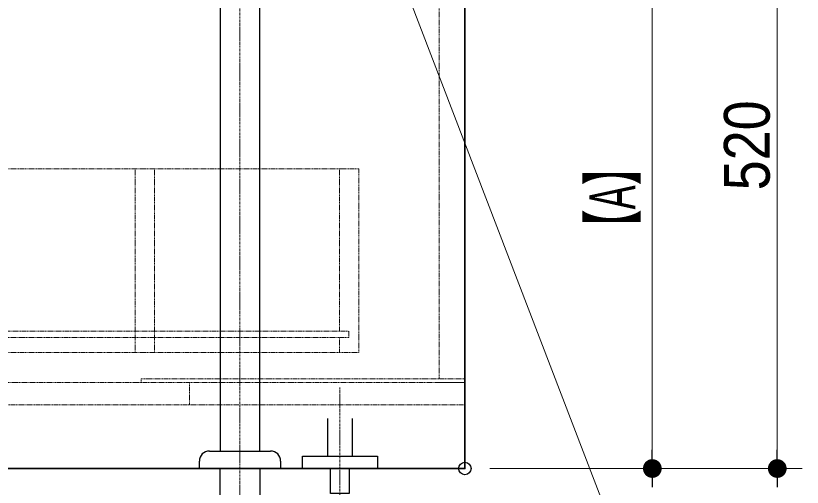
# Model space of a CAD drawing. Units: millimetres, scale not verified. Extents: x -6062 to 6062, y -3045 to 3045.
# Drawn here: x -1077 to -448, y -2085 to -1708 of the extents above; entities that cross this region are included whole.
import ezdxf
from ezdxf.enums import TextEntityAlignment as Align

# ---------------------------------------------------------------- set-up
doc = ezdxf.new("R2010")
doc.units = ezdxf.units.MM
doc.header["$LTSCALE"] = 20
doc.header["$PDMODE"] = 32
doc.header["$PDSIZE"] = 10
doc.linetypes.add('USER1', pattern=[1.11, 0.71, -0.4])
doc.linetypes.add('USER2', pattern=[2.91, 1.76, -0.4, 0.35, -0.4])
for name, color, linetype, lineweight in [('0-0_5ボウル・キャビネット', 7, 'Continuous', 15), ('0-2_4給排水', 7, 'Continuous', 30), ('0-4_2寸法-2', 7, 'Continuous', 15), ('0-5_0', 7, 'Continuous', 25), ('0-7_2寸法-1', 7, 'Continuous', 15), ('0-8_2寸法-3', 7, 'Continuous', 15)]:
    doc.layers.add(name, color=color, linetype=linetype, lineweight=lineweight)
doc.layers.add('0-6_Defpoints', color=7, linetype='Continuous')
doc.styles.add('ＭＳ Ｐゴシック', font='')
doc.styles.get('ＭＳ Ｐゴシック').set_extended_font_data('MS PGothic')

# ---------------------------------------------------------------- blocks, each defined once
blk = doc.blocks.new('グループ-10')
at = {"layer": '0-2_4給排水', "linetype": 'USER2', "lineweight": 15}
blk.add_line((17800, -42460), (17800, -30380), dxfattribs=at)
at = {"layer": '0-2_4給排水'}
blk.add_line((17150, -41306.7), (17150, -41280), dxfattribs=at)
for points in [[(17480, -31460), (17480, -41120), (18120, -41120), (18120, -31460)], [(17310, -41120), (17312.5, -41120), (18287.5, -41120), (18290, -41120)], [(18450, -41280), (18450, -41306.7), (18450, -41400), (17150, -41400), (17150, -41306.7)]]:
    blk.add_lwpolyline(points, dxfattribs=at)
blk.add_lwpolyline([(17480, -41400), (18120, -41400), (18120, -42000), (17480, -42000)], close=True, dxfattribs=at)
for centre, start, end in [((17310, -41280), 90, 180), ((18290, -41280), 0, 90)]:
    blk.add_arc(centre, 160, start, end, dxfattribs=at)
blk = doc.blocks.new('_Dot')
at = {"layer": '0-5_0'}
blk.add_line((-10, 0), (-20, 0), dxfattribs=at)
for points in [[(0, 0), (-6.37, 7.71), (-5.36, 8.44)], [(0, 0), (-5.36, 8.44), (-4.26, 9.05)], [(0, 0), (-4.26, 9.05), (-3.09, 9.51)], [(0, 0), (-3.09, 9.51), (-1.87, 9.82)], [(0, 0), (-1.87, 9.82), (-0.63, 9.98)], [(0, 0), (-0.63, 9.98), (0.63, 9.98)], [(0, 0), (0.63, 9.98), (1.87, 9.82)], [(0, 0), (1.87, 9.82), (3.09, 9.51)], [(0, 0), (3.09, 9.51), (4.26, 9.05)], [(0, 0), (4.26, 9.05), (5.36, 8.44)], [(0, 0), (5.36, 8.44), (6.37, 7.71)], [(0, 0), (-10, 0), (-9.92, 1.25)], [(0, 0), (-9.92, -1.25), (-10, 0)], [(0, 0), (-9.92, 1.25), (-9.69, 2.49)], [(0, 0), (-9.69, -2.49), (-9.92, -1.25)], [(0, 0), (-9.69, 2.49), (-9.3, 3.68)], [(0, 0), (-9.3, -3.68), (-9.69, -2.49)], [(0, 0), (-9.3, 3.68), (-8.76, 4.82)], [(0, 0), (-8.76, -4.82), (-9.3, -3.68)], [(0, 0), (-8.76, 4.82), (-8.09, 5.88)], [(0, 0), (-8.09, -5.88), (-8.76, -4.82)], [(0, 0), (-8.09, 5.88), (-7.29, 6.85)], [(0, 0), (-7.29, -6.85), (-8.09, -5.88)], [(0, 0), (-7.29, 6.85), (-6.37, 7.71)], [(0, 0), (-6.37, -7.71), (-7.29, -6.85)], [(0, 0), (-5.36, -8.44), (-6.37, -7.71)], [(0, 0), (-4.26, -9.05), (-5.36, -8.44)], [(0, 0), (-3.09, -9.51), (-4.26, -9.05)], [(0, 0), (-1.87, -9.82), (-3.09, -9.51)], [(0, 0), (-0.63, -9.98), (-1.87, -9.82)], [(0, 0), (0.63, -9.98), (-0.63, -9.98)], [(0, 0), (6.37, 7.71), (7.29, 6.85)], [(0, 0), (7.29, 6.85), (8.09, 5.88)], [(0, 0), (8.09, 5.88), (8.76, 4.82)], [(0, 0), (8.76, 4.82), (9.3, 3.68)], [(0, 0), (9.3, 3.68), (9.69, 2.49)], [(0, 0), (9.69, 2.49), (9.92, 1.25)], [(0, 0), (9.92, 1.25), (10, 0)], [(0, 0), (1.87, -9.82), (0.63, -9.98)], [(0, 0), (3.09, -9.51), (1.87, -9.82)], [(0, 0), (4.26, -9.05), (3.09, -9.51)], [(0, 0), (5.36, -8.44), (4.26, -9.05)], [(0, 0), (6.37, -7.71), (5.36, -8.44)], [(0, 0), (7.29, -6.85), (6.37, -7.71)], [(0, 0), (8.09, -5.88), (7.29, -6.85)], [(0, 0), (8.76, -4.82), (8.09, -5.88)], [(0, 0), (9.3, -3.68), (8.76, -4.82)], [(0, 0), (9.69, -2.49), (9.3, -3.68)], [(0, 0), (9.92, -1.25), (9.69, -2.49)], [(0, 0), (10, 0), (9.92, -1.25)]]:
    blk.add_solid(points, dxfattribs=at)
blk = doc.blocks.new('グループ-35')
at = {"layer": '0-0_5ボウル・キャビネット', "linetype": 'USER1'}
blk.add_lwpolyline([(19390, -39300), (19390, -39540), (19700, -39540), (19700, -36600), (19390, -36600), (19390, -39200)], dxfattribs=at)
blk = doc.blocks.new('グループ-36')
at = {"layer": '0-0_5ボウル・キャビネット', "lineweight": 30}
for p, q in [((10030, -34264), (10030, -34216)), ((10036, -34210), (10640, -34210)), ((10124, -34270), (10036, -34270)), ((10640, -39540), (10590, -39540))]:
    blk.add_line(p, q, dxfattribs=at)
at = {"layer": '0-0_5ボウル・キャビネット', "linetype": 'USER1'}
for p, q in [((10906, -34190), (10924, -34190)), ((10900, -34544), (10900, -39150)), ((10924, -34570), (10906, -34570)), ((19390, -36600), (10900, -36600)), ((16120, -36600), (16120, -39540)), ((16430, -36600), (16430, -39540)), ((19390, -39540), (10900, -39540))]:
    blk.add_line(p, q, dxfattribs=at)
at = {"layer": '0-0_5ボウル・キャビネット', "lineweight": 30}
blk.add_lwpolyline([(10640, -34240), (10130, -34240), (10130, -34264)], dxfattribs=at)
blk.add_lwpolyline([(10590, -40390), (10440, -40390), (10440, -34240), (10590, -34240)], close=True, dxfattribs=at)
at = {"layer": '0-0_5ボウル・キャビネット', "linetype": 'USER1'}
for points in [[(10640, -34210), (10900, -34210), (10900, -34196)], [(10900, -34564), (10900, -34240), (10640, -34240)], [(10930, -34196), (10930, -34384), (10924, -34390), (10930, -34396), (10930, -34564)], [(10900, -39300), (10900, -39540), (10640, -39540)]]:
    blk.add_lwpolyline(points, dxfattribs=at)
blk.add_lwpolyline([(10750, -39200), (19540, -39200), (19540, -39300), (10750, -39300)], close=True, dxfattribs=at)
at = {"layer": '0-0_5ボウル・キャビネット', "lineweight": 30}
for centre, start, end in [((10036, -34216), 90, 180), ((10036, -34264), 180, 225), ((10036, -34264), 225, 270), ((10124, -34264), 270, 0)]:
    blk.add_arc(centre, 6, start, end, dxfattribs=at)
at = {"layer": '0-0_5ボウル・キャビネット', "linetype": 'USER1'}
for centre, start, end in [((10906, -34196), 90, 180), ((10924, -34196), 0, 90), ((10906, -34564), 180, 270), ((10924, -34564), 270, 0)]:
    blk.add_arc(centre, 6, start, end, dxfattribs=at)
at = {"layer": '0-0_5ボウル・キャビネット'}
blk.add_blockref('グループ-35', (0, 0), dxfattribs=at)
blk = doc.blocks.new('グループ-39')
at = {"layer": '0-0_5ボウル・キャビネット', "linetype": 'USER1'}
for p, q in [((20990, -28160), (20990, -39962)), ((16990, -40020), (16990, -40380))]:
    blk.add_line(p, q, dxfattribs=at)
at = {"layer": '0-0_5ボウル・キャビネット', "lineweight": 30}
blk.add_lwpolyline([(10640, -27750), (21400, -27750), (21400, -41400), (10640, -41400)], close=True, dxfattribs=at)
at = {"layer": '0-0_5ボウル・キャビネット', "linetype": 'USER1'}
blk.add_lwpolyline([(11000, -40020), (21400, -40020), (21400, -40380), (11000, -40380)], close=True, dxfattribs=at)
blk.add_lwpolyline([(16220, -40020), (16220, -39962), (21400, -39962), (21400, -40020), (20990, -40020)], dxfattribs=at)
at = {"layer": '0-0_5ボウル・キャビネット'}
blk.add_blockref('グループ-36', (0, 0), dxfattribs=at)
blk = doc.blocks.new('グループ-57')
at = {"layer": '0-2_4給排水', "linetype": 'USER2', "lineweight": 15}
blk.add_line((19400, -40100), (19400, -42300), dxfattribs=at)
at = {"layer": '0-2_4給排水'}
blk.add_lwpolyline([(19200, -40600), (19200, -41200), (19600, -41200), (19600, -40600)], dxfattribs=at)
for points in [[(18800, -41200), (20000, -41200), (20000, -41400), (18800, -41400)], [(19250, -41400), (19550, -41400), (19550, -41800), (19250, -41800)]]:
    blk.add_lwpolyline(points, close=True, dxfattribs=at)

msp = doc.modelspace()

# ---------------------------------------------------------------- linework, layer by layer
at = {"layer": '0-0_5ボウル・キャビネット', "lineweight": 30}
msp.add_lwpolyline([(-1317.5, -2070), (-717.5, -2070), (-717.5, -1070)], dxfattribs=at)
at = {"layer": '0-4_2寸法-2'}
for p, q in [((-467.5, -1550), (-467.5, -2070)), ((-567.5, -1635), (-567.5, -2070)), ((-697.5, -2070), (-547.5, -2070)), ((-547.5, -2070), (-447.5, -2070))]:
    msp.add_line(p, q, dxfattribs=at)
at = {"layer": '0-6_Defpoints'}
for p in [(-717.5, -2070), (-717.5, -2070), (-567.5, -2070), (-567.5, -2070), (-467.5, -2070)]:
    msp.add_point(p, dxfattribs=at)
at = {"layer": '0-7_2寸法-1'}
for p, q in [((-467.5, -1565.01), (-467.5, -2054.99)), ((-567.5, -1650.01), (-567.5, -2054.99)), ((-697.5, -2070), (-547.5, -2070)), ((-547.5, -2070), (-447.5, -2070))]:
    msp.add_line(p, q, dxfattribs=at)
at = {"layer": '0-8_2寸法-3'}
msp.add_lwpolyline([(-912.57, -2420), (-483.38, -2420), (-778.75, -1649.9)], dxfattribs=at)

# ---------------------------------------------------------------- block references
at = {"layer": '0-0_5ボウル・キャビネット', "xscale": 0.05, "yscale": 0.05}
msp.add_blockref('グループ-39', (-1787.5, 0), dxfattribs=at)
at = {"layer": '0-2_4給排水', "xscale": 0.05, "yscale": 0.05}
for name in ['グループ-10', 'グループ-57']:
    msp.add_blockref(name, (-1787.5, 0), dxfattribs=at)
at = {"layer": '0-4_2寸法-2', "xscale": 0.7503418, "yscale": 0.7503418, "rotation": 90}
for p in [(-567.5, -2070), (-467.5, -2070)]:
    msp.add_blockref('_Dot', p, dxfattribs=at)
at = {"layer": '0-7_2寸法-1', "xscale": 0.7503418, "yscale": 0.7503418, "rotation": 270}
for p in [(-567.5, -2070), (-467.5, -2070)]:
    msp.add_blockref('_Dot', p, dxfattribs=at)

# ---------------------------------------------------------------- texts
at = {"layer": '0-7_2寸法-1', "style": 'ＭＳ Ｐゴシック'}
for s, height, width, p in [('520', 36.66, 0.9, (-462.54, -1847.28)), ('【A】', 36.69, 0.6, (-570.13, -1892.55))]:
    msp.add_text(s, height=height, rotation=90, dxfattribs=dict(at, width=width)).set_placement(p, align=Align.BOTTOM_LEFT)

doc.saveas('drawing.dxf')
